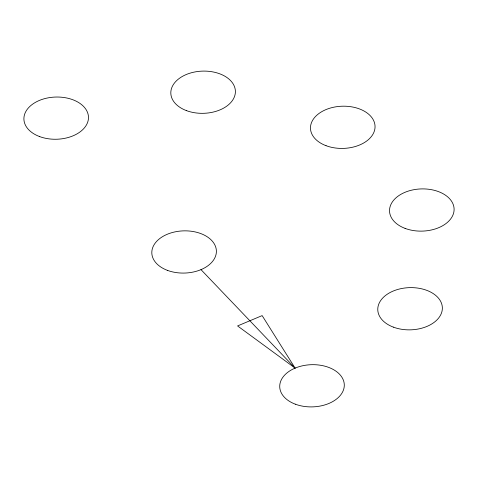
<?xml version="1.0" encoding="UTF-8"?>
<svg xmlns="http://www.w3.org/2000/svg" width="478" height="478" viewBox="0 0 478 478"><rect width="100%" height="100%" fill="white"/><g stroke="black" fill="none" stroke-linecap="round" stroke-linejoin="round"><path stroke-width="0.72" d="M295.111 368.108L237.572 325.93L262.147 315.605L295.111 368.108L200.993 269.64M39.465 136.523A32.307 21.11 -1.9 0 0 88.472 117.964A32.307 21.11 -1.9 0 0 40.624 99.938A32.307 21.11 -1.9 0 0 39.465 136.523M186.384 110.597A32.307 21.11 -1.9 0 0 235.391 92.039A32.307 21.11 -1.9 0 0 187.537 74.012A32.307 21.11 -1.9 0 0 186.384 110.597M326.038 145.688A32.307 21.11 -1.9 0 0 375.045 127.13A32.307 21.11 -1.9 0 0 327.197 109.103A32.307 21.11 -1.9 0 0 326.038 145.688M405.093 228.394A32.307 21.11 -1.9 0 0 454.1 209.836A32.307 21.11 -1.9 0 0 406.246 191.809A32.307 21.11 -1.9 0 0 405.093 228.394M393.346 327.125A32.307 21.11 -1.9 0 0 442.353 308.567A32.307 21.11 -1.9 0 0 394.499 290.534A32.307 21.11 -1.9 0 0 393.346 327.125M295.285 404.167A32.307 21.11 -1.9 0 0 344.291 385.609A32.307 21.11 -1.9 0 0 296.444 367.582A32.307 21.11 -1.9 0 0 295.285 404.167M167.378 270.345A32.307 21.11 -1.9 0 0 216.385 251.786A32.307 21.11 -1.9 0 0 168.531 233.76A32.307 21.11 -1.9 0 0 167.378 270.345"/></g></svg>
